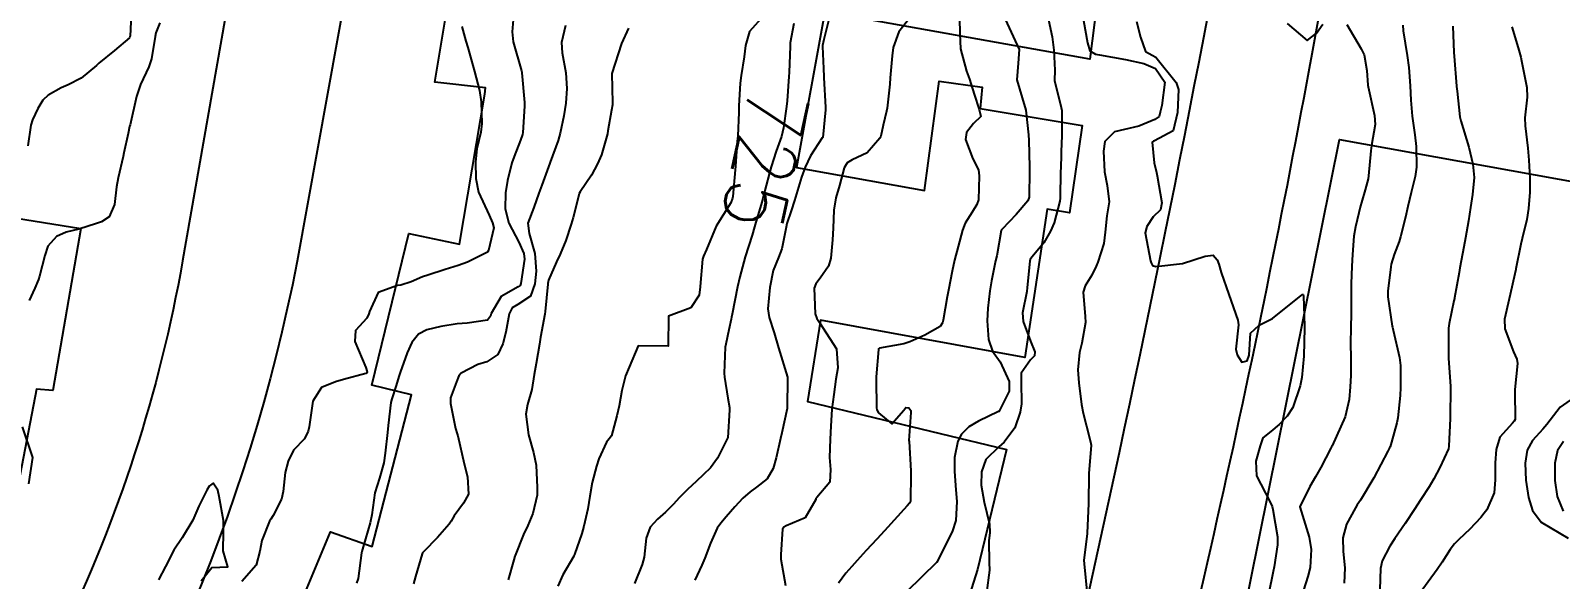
# Model space of a CAD drawing. Header units: metres. Extents: x 286371 to 293043, y 7462578 to 7466404.
# Drawn here: x 292310.4 to 292411.8, y 7462967.2 to 7463003.5 of the extents above; entities that cross this region are included whole.
import ezdxf
from ezdxf.enums import TextEntityAlignment as Align

# ---------------------------------------------------------------- set-up
doc = ezdxf.new("R2010")
doc.units = ezdxf.units.M
doc.header["$MEASUREMENT"] = 0
for name, color, linetype in [('Cotas', 45, 'Continuous'), ('Curvas de Nivel 1m', 11, 'Continuous'), ('Curvas de Nivel 5m', 15, 'Continuous'), ('Edificações', 30, 'Continuous'), ('Vias primárias', 230, 'Continuous')]:
    doc.layers.add(name, color=color, linetype=linetype)
doc.styles.add('Style-STANDARD', font='STANDARD.shx')

msp = doc.modelspace()

# ---------------------------------------------------------------- linework, layer by layer
at = {"layer": 'Curvas de Nivel 1m', "flags": 128}
for points, elevation in [([(292317.1, 7463005.05), (292317.01, 7463003.14), (292317, 7463003.12), (292316.97, 7463003.04), (292315.99, 7463002.2), (292314.95, 7463001.35), (292314.86, 7463001.27), (292314.78, 7463001.19), (292313.77, 7463000.37), (292312.92, 7462999.91), (292312.44, 7462999.71), (292311.59, 7462999.23), (292311.24, 7462998.9), (292310.9, 7462998.36), (292310.54, 7462997.6), (292310.44, 7462997.25), (292310.24, 7462995.88)], 732), ([(292342.43, 7463004.76), (292342.32, 7463003.42), (292342.4, 7463002.76), (292342.94, 7463000.85), (292342.96, 7463000.75), (292342.97, 7463000.72), (292343.15, 7462998.75), (292343.15, 7462998.5), (292343.03, 7462996.75), (292343, 7462996.62), (292342.87, 7462996.26), (292342.45, 7462995.16), (292342.31, 7462994.76), (292342.01, 7462993.59), (292341.89, 7462992.77), (292341.85, 7462991.71), (292342.1, 7462990.76), (292342.77, 7462989.5), (292343.1, 7462988.75), (292343.14, 7462988.36), (292342.9, 7462986.75), (292342.85, 7462986.63), (292342.72, 7462986.54), (292341.59, 7462985.89), (292340.94, 7462984.78), (292340.88, 7462984.6), (292340.69, 7462984.33), (292339.35, 7462984.14), (292338.68, 7462984.09), (292337.61, 7462983.9), (292336.68, 7462983.69), (292336.11, 7462983.41), (292335.68, 7462982.86), (292335.36, 7462982.16), (292334.91, 7462980.87), (292334.85, 7462980.66), (292334.62, 7462979.93), (292334.35, 7462979.13), (292334.28, 7462978.88), (292334.11, 7462977.35), (292334.07, 7462976.88), (292333.91, 7462975.52), (292333.82, 7462974.89), (292333.54, 7462973.87), (292333.23, 7462972.89), (292333.02, 7462971.43), (292332.91, 7462970.91), (292332.46, 7462969.32), (292332.37, 7462969), (292332.35, 7462968.92), (292332.12, 7462967.23), (292332.02, 7462966.92)], 729), ([(292358.99, 7463004.5), (292358.05, 7463003.44), (292357.79, 7463002.52), (292357.7, 7463001.77), (292357.5, 7463000.53), (292357.43, 7463000.03), (292357.35, 7462998.53), (292357.34, 7462998.09), (292357.27, 7462996.53), (292357.24, 7462996.16), (292357.11, 7462994.53), (292357.09, 7462994.28), (292356.94, 7462992.53), (292356.92, 7462992.42), (292356.81, 7462992.11), (292355.84, 7462990.55), (292355.2, 7462989.01), (292355, 7462988.57), (292354.94, 7462988.38), (292354.77, 7462986.57), (292354.77, 7462986.53), (292354.72, 7462985.99), (292354.15, 7462985.14), (292352.69, 7462984.6), (292352.66, 7462982.6), (292350.66, 7462982.63), (292350.07, 7462981.22), (292349.84, 7462980.65), (292349.6, 7462979.67), (292349.41, 7462978.65), (292349.26, 7462977.99), (292348.9, 7462976.66), (292348.75, 7462976.48), (292348.57, 7462976.25), (292348.07, 7462975.15), (292347.91, 7462974.67), (292347.62, 7462973.58), (292347.48, 7462972.68), (292347.34, 7462971.84), (292347.07, 7462970.69), (292346.94, 7462970.21), (292346.45, 7462968.81), (292346.42, 7462968.72), (292346.4, 7462968.7), (292345.68, 7462967.46), (292345.34, 7462966.71)], 726), ([(292368.67, 7463004.36), (292367.93, 7463003.42), (292367.57, 7463002.38), (292367.49, 7463001.84), (292367.37, 7463000.38), (292367.34, 7462999.97), (292367.16, 7462998.38), (292367.12, 7462998.17), (292366.89, 7462997.25), (292366.74, 7462996.52), (292366.69, 7462996.39), (292365.85, 7462995.41), (292364.85, 7462994.96), (292364.52, 7462994.75), (292364.32, 7462994.42), (292364, 7462993.25), (292363.77, 7462992.43), (292363.63, 7462991.61), (292363.59, 7462990.43), (292363.54, 7462989.66), (292363.43, 7462988.43), (292363.29, 7462987.9), (292362.73, 7462987.12), (292362.44, 7462986.73), (292362.34, 7462986.45), (292362.39, 7462984.76), (292362.5, 7462984.45), (292362.69, 7462984.18), (292363.8, 7462982.43), (292363.9, 7462981.17), (292363.77, 7462980.43), (292363.63, 7462979.41), (292363.5, 7462978.43), (292363.44, 7462977.3), (292363.4, 7462976.44), (292363.35, 7462975.24), (292363.42, 7462974.44), (292363.36, 7462973.6), (292362.51, 7462972.58), (292362.45, 7462972.51), (292362.44, 7462972.46), (292361.73, 7462971.23), (292360.48, 7462970.7), (292360.33, 7462970.63), (292360.23, 7462970.49), (292360.13, 7462968.81), (292360.12, 7462968.49), (292360.42, 7462966.76)], 723), ([(292371.95, 7463004.31), (292371.97, 7463003.32), (292372.03, 7463002.31), (292372.42, 7463000.82), (292372.61, 7463000.3), (292372.92, 7462999.31), (292373.27, 7462998.29), (292373.37, 7462997.82), (292372.89, 7462997.35), (292372.43, 7462996.75), (292372.36, 7462996.3), (292372.85, 7462995.01), (292373.21, 7462994.29), (292373.25, 7462993.88), (292373.22, 7462992.29), (292373.11, 7462991.99), (292372.8, 7462991.49), (292372.34, 7462990.75), (292372.16, 7462990.3), (292371.86, 7462989.21), (292371.63, 7462988.31), (292371.47, 7462987.58), (292371.22, 7462986.32), (292371.14, 7462985.88), (292370.88, 7462984.32), (292370.84, 7462984.16), (292370.68, 7462983.9), (292369.67, 7462983.34), (292368.66, 7462982.89), (292368.26, 7462982.76), (292366.66, 7462982.48), (292366.6, 7462982.44), (292366.59, 7462982.39), (292366.44, 7462980.58), (292366.43, 7462980.39), (292366.45, 7462978.53), (292366.48, 7462978.39), (292366.59, 7462978.2), (292367.48, 7462977.47), (292368.27, 7462978.36), (292368.41, 7462978.54), (292368.6, 7462978.53), (292368.74, 7462978.35), (292368.73, 7462978.21), (292368.61, 7462976.35), (292368.62, 7462976.3), (292368.73, 7462974.35), (292368.73, 7462974.15), (292368.71, 7462972.35), (292368.65, 7462972.2), (292368.5, 7462972.03), (292366.99, 7462970.38), (292366.47, 7462969.82), (292365.78, 7462969.08), (292365.18, 7462968.41), (292364.83, 7462968.02), (292364.43, 7462967.57), (292363.95, 7462966.9)], 722), ([(292318.99, 7463004.03), (292318.73, 7463003.37), (292318.68, 7463003.12), (292318.43, 7463001.65), (292318.25, 7463001.12), (292317.71, 7462999.93), (292317.45, 7462999.14), (292317.01, 7462997.27), (292316.97, 7462997.15), (292316.88, 7462996.69), (292316.6, 7462995.41), (292316.55, 7462995.16), (292316.23, 7462993.76), (292316.11, 7462993.17), (292315.98, 7462992), (292315.62, 7462991.17), (292315.12, 7462990.85), (292314.78, 7462990.73), (292313.62, 7462990.36), (292312.78, 7462990.16), (292312.13, 7462989.87), (292311.57, 7462989.23), (292311.36, 7462988.62), (292311.01, 7462987.24), (292310.94, 7462987.02), (292310.71, 7462986.45), (292310.32, 7462985.63)], 731), ([(292345.85, 7463003.84), (292345.59, 7463002.72), (292345.64, 7463002.03), (292345.89, 7463000.71), (292345.95, 7462999.67), (292345.88, 7462998.71), (292345.74, 7462997.86), (292345.51, 7462996.71), (292345.37, 7462996.22), (292344.85, 7462994.8), (292344.83, 7462994.74), (292344.82, 7462994.72), (292344.29, 7462993.27), (292344.09, 7462992.74), (292343.75, 7462991.79), (292343.36, 7462990.75), (292343.44, 7462990.08), (292343.83, 7462988.74), (292343.91, 7462987.57), (292343.82, 7462986.74), (292343.53, 7462985.92), (292342.7, 7462985.37), (292342.32, 7462985.14), (292342.13, 7462984.76), (292341.9, 7462983.54), (292341.71, 7462982.77), (292341.37, 7462982.05), (292340.65, 7462981.58), (292340.04, 7462981.4), (292338.94, 7462980.81), (292338.79, 7462980.65), (292338.63, 7462980.25), (292338.25, 7462979.18), (292338.23, 7462978.82), (292338.58, 7462977.16), (292338.68, 7462976.81), (292338.72, 7462976.66), (292339.15, 7462974.81), (292339.37, 7462973.96), (292339.43, 7462972.8), (292339.11, 7462972.2), (292338.49, 7462971.36), (292338.29, 7462971.02), (292338.16, 7462970.82), (292337.37, 7462969.93), (292336.46, 7462968.98), (292336.39, 7462968.91), (292336.37, 7462968.85), (292335.92, 7462967.35), (292335.78, 7462966.86)], 728), ([(292350.02, 7463003.68), (292349.56, 7463002.65), (292348.93, 7463000.66), (292348.97, 7462998.73), (292348.98, 7462998.66), (292348.97, 7462998.6), (292348.9, 7462998.24), (292348.67, 7462996.88), (292348.63, 7462996.67), (292348.24, 7462995.29), (292347.98, 7462994.68), (292347.57, 7462993.94), (292346.82, 7462992.84), (292346.77, 7462992.73), (292346.76, 7462992.7), (292346.36, 7462991.14), (292346.23, 7462990.7), (292345.88, 7462989.6), (292345.5, 7462988.71), (292345.27, 7462988.2), (292344.73, 7462986.98), (292344.69, 7462986.76), (292344.69, 7462986.72), (292344.52, 7462984.91), (292344.49, 7462984.73), (292344.2, 7462983.21), (292344.13, 7462982.73), (292343.91, 7462981.47), (292343.79, 7462980.74), (292343.63, 7462979.73), (292343.34, 7462978.74), (292343.24, 7462978.1), (292343.41, 7462976.74), (292343.74, 7462975.56), (292343.91, 7462974.73), (292343.99, 7462973.25), (292343.97, 7462972.73), (292343.69, 7462971.53), (292343.36, 7462970.74), (292343.08, 7462970.13), (292342.52, 7462968.75), (292342.5, 7462968.7), (292342.44, 7462968.46), (292342.05, 7462967.13)], 727), ([(292363.28, 7463004.15), (292362.97, 7463002.92), (292362.89, 7463002.52), (292362.89, 7463002.45), (292362.94, 7463001), (292362.98, 7463000.44), (292362.98, 7463000.39), (292363.08, 7462998.44), (292363.08, 7462998.26), (292362.9, 7462996.44), (292362.89, 7462996.43), (292362.87, 7462996.4), (292362.09, 7462995.22), (292361.73, 7462994.46), (292361.5, 7462993.8), (292361.1, 7462992.47), (292361.03, 7462992.25), (292360.8, 7462991.57), (292360.53, 7462990.74), (292360.47, 7462990.48), (292360.19, 7462989.05), (292359.97, 7462988.49), (292359.62, 7462987.61), (292359.4, 7462986.49), (292359.27, 7462985.07), (292359.34, 7462984.5), (292359.68, 7462983.49), (292359.97, 7462982.49), (292360.56, 7462980.55), (292360.57, 7462980.49), (292360.55, 7462978.53), (292360.55, 7462978.49), (292360.19, 7462976.87), (292360.1, 7462976.49), (292359.82, 7462975.22), (292359.62, 7462974.5), (292359.22, 7462973.81), (292358.52, 7462973.26), (292358.08, 7462972.95), (292357.61, 7462972.53), (292357.07, 7462971.96), (292356.49, 7462971.3), (292356.14, 7462970.89), (292355.91, 7462970.55), (292355.46, 7462969.56), (292355.08, 7462968.56), (292354.89, 7462968.11), (292354.42, 7462967.1)], 724), ([(292374.99, 7463004.26), (292375.92, 7463002.25), (292375.85, 7463001.35), (292375.75, 7463000.25), (292376.11, 7462999.05), (292376.36, 7462998.24), (292376.52, 7462996.6), (292376.54, 7462996.24), (292376.6, 7462994.49), (292376.6, 7462994.24), (292376.57, 7462992.48), (292376.49, 7462992.24), (292375.72, 7462991.33), (292374.79, 7462990.36), (292374.74, 7462990.31), (292374.72, 7462990.27), (292374.42, 7462988.6), (292374.35, 7462988.27), (292374.07, 7462986.93), (292373.97, 7462986.28), (292373.84, 7462985.13), (292373.8, 7462984.28), (292373.88, 7462983.06), (292374.15, 7462982.27), (292374.64, 7462981.58), (292375.24, 7462980.26), (292375.24, 7462979.63), (292374.59, 7462978.3), (292374.58, 7462978.28), (292374.54, 7462978.27), (292373.22, 7462977.65), (292372.58, 7462977.26), (292372.08, 7462976.79), (292371.84, 7462976.31), (292371.63, 7462975.23), (292371.62, 7462974.31), (292371.72, 7462973.1), (292371.77, 7462972.31), (292371.72, 7462971.07), (292371.48, 7462970.31), (292370.51, 7462968.39), (292370.48, 7462968.32), (292370.47, 7462968.3), (292370.44, 7462968.27), (292368.47, 7462966.36)], 721), ([(292380.17, 7463004.19), (292380.44, 7463002.71), (292380.6, 7463002.18), (292380.96, 7463001.96), (292381.22, 7463001.91), (292382.96, 7463001.6), (292384.16, 7463001.33), (292384.95, 7463001), (292385.56, 7463000.1), (292385.37, 7462998.56), (292385.26, 7462998.11), (292385.19, 7462997.82), (292384.9, 7462997.62), (292383.84, 7462997.18), (292382.89, 7462996.95), (292382.23, 7462996.81), (292381.59, 7462996.16), (292381.5, 7462995.53), (292381.57, 7462994.16), (292381.74, 7462993.25), (292381.87, 7462992.16), (292381.72, 7462991.23), (292381.61, 7462990.16), (292381.52, 7462989.4), (292381.11, 7462988.17), (292381.01, 7462987.9), (292380.73, 7462987.32), (292380.29, 7462986.61), (292380.16, 7462986.18), (292380.29, 7462984.58), (292380.3, 7462984.18), (292380.05, 7462982.8), (292379.91, 7462982.19), (292379.79, 7462981.03), (292379.86, 7462980.19), (292380.03, 7462978.75), (292380.14, 7462978.18), (292380.57, 7462976.53), (292380.66, 7462976.17), (292380.68, 7462976.06), (292380.53, 7462974.17), (292380.5, 7462972.17), (292380.41, 7462970.24), (292380.41, 7462970.18), (292380.2, 7462968.43), (292380.21, 7462968.18), (292380.41, 7462966.17)], 719), ([(292383.69, 7463004.12), (292383.94, 7463003.08), (292384.27, 7463002.12), (292384.73, 7463001.88), (292384.96, 7463001.74), (292386.3, 7463000.08), (292386.46, 7462999.61), (292386.4, 7462998.08), (292386.1, 7462996.87), (292384.88, 7462996.21), (292384.81, 7462996.19), (292384.71, 7462996.12), (292384.85, 7462994.75), (292385, 7462994.11), (292385.05, 7462993.89), (292385.36, 7462992.11), (292385.27, 7462991.63), (292384.79, 7462991.18), (292384.36, 7462990.54), (292384.25, 7462990.12), (292384.6, 7462988.26), (292384.65, 7462988.12), (292384.74, 7462987.96), (292384.97, 7462987.88), (292386.74, 7462988.08), (292388.24, 7462988.57), (292388.75, 7462988.63), (292389.03, 7462988.33), (292389.14, 7462988.05), (292389.3, 7462987.48), (292389.79, 7462986.04), (292390.39, 7462984.32), (292390.43, 7462984.03), (292390.27, 7462982.42), (292390.35, 7462982.03), (292390.65, 7462981.55), (292391.02, 7462981.64), (292391.14, 7462982.02), (292391.23, 7462983.46), (292391.81, 7462984.01), (292392.69, 7462984.45), (292394.58, 7462985.96), (292394.65, 7462986.02), (292394.72, 7462986.04), (292394.75, 7462985.95), (292394.75, 7462985.92), (292394.8, 7462983.95), (292394.81, 7462983.83), (292394.76, 7462981.95), (292394.63, 7462980.53), (292394.52, 7462979.97), (292394.03, 7462978.55), (292393.67, 7462977.98), (292393.14, 7462977.43), (292392.58, 7462976.95), (292392.05, 7462976.53), (292391.87, 7462976), (292391.58, 7462974.98), (292391.64, 7462974.01), (292392.51, 7462972.33), (292392.66, 7462971.99), (292392.71, 7462971.78), (292393.02, 7462969.99), (292393.02, 7462969.44), (292392.8, 7462967.99), (292392.74, 7462967.69), (292392.42, 7462966.15)], 718), ([(292393.66, 7463003.97), (292394.98, 7463002.85), (292395.6, 7463003.33), (292396.02, 7463003.94)], 717), ([(292397.62, 7463003.92), (292398.56, 7463002.3), (292398.76, 7463001.9), (292398.94, 7463000.86), (292399.01, 7462999.89), (292399.02, 7462999.79), (292399.44, 7462997.89), (292399.49, 7462997.28), (292399.26, 7462995.89), (292399.21, 7462995.54), (292399.06, 7462993.89), (292399.03, 7462993.69), (292398.82, 7462992.97), (292398.58, 7462992.12), (292398.52, 7462991.9), (292398.18, 7462990.51), (292398.08, 7462989.9), (292397.98, 7462988.68), (292397.94, 7462987.91), (292397.91, 7462986.73), (292397.91, 7462985.91), (292397.91, 7462984.69), (292397.88, 7462983.91), (292397.85, 7462982.72), (292397.87, 7462981.91), (292397.88, 7462980.66), (292397.84, 7462979.91), (292397.77, 7462979.07), (292397.5, 7462977.92), (292396.64, 7462976.01), (292396.6, 7462975.93), (292396.56, 7462975.86), (292395.9, 7462974.58), (292395.54, 7462973.95), (292395.17, 7462973.31), (292394.5, 7462971.96), (292395.13, 7462969.95), (292395.26, 7462969.15), (292395.18, 7462967.95), (292395.03, 7462967.36), (292394.58, 7462965.96)], 717), ([(292401.32, 7463003.86), (292401.35, 7463003.49), (292401.61, 7463001.85), (292401.72, 7463001.07), (292401.81, 7462999.85), (292401.86, 7462998.9), (292401.95, 7462997.85), (292402.12, 7462996.6), (292402.2, 7462995.84), (292402.23, 7462994.46), (292402.15, 7462993.84), (292401.88, 7462992.79), (292401.66, 7462991.85), (292401.5, 7462991.15), (292401.17, 7462989.86), (292401.08, 7462989.55), (292400.76, 7462988.68), (292400.56, 7462988.05), (292400.53, 7462987.87), (292400.33, 7462986.26), (292400.34, 7462985.87), (292400.62, 7462983.93), (292400.63, 7462983.87), (292400.68, 7462983.66), (292401.11, 7462981.86), (292401.17, 7462981.33), (292401.18, 7462979.86), (292401.14, 7462979.33), (292400.99, 7462977.86), (292400.93, 7462977.52), (292400.57, 7462976.25), (292400.48, 7462975.95), (292400.45, 7462975.87), (292400.34, 7462975.65), (292399.41, 7462973.89), (292398.51, 7462972.41), (292398.31, 7462972.1), (292398.18, 7462971.91), (292397.59, 7462970.82), (292397.36, 7462969.92), (292397.38, 7462969), (292397.48, 7462967.92), (292397.43, 7462966.91)], 716), ([(292408.54, 7463003.75), (292408.96, 7463002.37), (292409.14, 7463001.74), (292409.19, 7463001.5), (292409.53, 7462999.74), (292409.55, 7462999.1), (292409.41, 7462997.74), (292409.42, 7462997.21), (292409.6, 7462995.73), (292409.67, 7462994.92), (292409.73, 7462993.73), (292409.74, 7462992.81), (292409.66, 7462991.73), (292409.53, 7462991), (292409.22, 7462989.74), (292409.14, 7462989.37), (292408.81, 7462987.74), (292408.8, 7462987.68), (292408.74, 7462987.41), (292408.44, 7462986.03), (292408.37, 7462985.75), (292408.06, 7462984.39), (292408.09, 7462983.75), (292408.66, 7462982.24), (292408.87, 7462981.74), (292408.93, 7462981.46), (292408.74, 7462979.74), (292408.74, 7462979.63), (292408.76, 7462977.74), (292408.71, 7462977.63), (292408.59, 7462977.51), (292407.75, 7462976.58), (292407.5, 7462975.76), (292407.44, 7462974.87), (292407.43, 7462973.76), (292407.38, 7462972.9), (292406.88, 7462971.77), (292406.72, 7462971.54), (292406.49, 7462971.25), (292405.77, 7462970.48), (292405.04, 7462969.8), (292404.75, 7462969.51), (292404.45, 7462969.14), (292403.94, 7462968.31), (292403.6, 7462967.82), (292402.41, 7462966.19)], 714), ([(292412.62, 7462979.18), (292411.74, 7462978.57), (292411.08, 7462977.71), (292410.87, 7462977.42), (292410.59, 7462977.12), (292409.92, 7462976.37), (292409.56, 7462975.73), (292409.42, 7462974.86), (292409.47, 7462973.73), (292409.64, 7462972.59), (292409.92, 7462971.72), (292410.48, 7462970.96), (292412.28, 7462969.88)], 713), ([(292309.86, 7462977.26), (292310.54, 7462975.24), (292310.29, 7462973.48)], 731), ([(292411.97, 7462976.29), (292411.58, 7462975.7), (292411.39, 7462974.86), (292411.4, 7462973.7), (292411.55, 7462972.66), (292411.95, 7462971.69)], 712)]:
    msp.add_lwpolyline(points, dxfattribs=dict(at, elevation=elevation))
at = {"layer": 'Curvas de Nivel 5m', "flags": 128}
for points, elevation in [([(292338.98, 7463003.79), (292339.25, 7463002.81), (292339.38, 7463002.39), (292339.84, 7463000.8), (292340.17, 7462999.54), (292340.28, 7462998.79), (292340.32, 7462997.35), (292340.25, 7462996.79), (292339.98, 7462995.67), (292339.9, 7462994.8), (292339.91, 7462993.71), (292340.1, 7462992.8), (292340.79, 7462991.28), (292341.02, 7462990.78), (292341.12, 7462990.44), (292340.76, 7462988.94), (292340.7, 7462988.84), (292340.61, 7462988.79), (292339.37, 7462988.18), (292338.74, 7462987.96), (292337.88, 7462987.68), (292336.73, 7462987.3), (292336.39, 7462987.19), (292335.64, 7462986.86), (292334.94, 7462986.65), (292334.72, 7462986.62), (292333.44, 7462986.17), (292332.88, 7462984.9), (292332.84, 7462984.75), (292332.69, 7462984.47), (292331.95, 7462983.65), (292331.9, 7462982.92), (292332.64, 7462981.19), (292332.71, 7462980.9), (292332.69, 7462980.84), (292332.63, 7462980.79), (292331.16, 7462980.39), (292330.62, 7462980.24), (292329.69, 7462979.88), (292329.13, 7462978.96), (292328.88, 7462977.27), (292328.81, 7462976.97), (292328.57, 7462976.47), (292327.83, 7462975.71), (292327.48, 7462974.99), (292327.29, 7462974.23), (292327.16, 7462972.99), (292327.04, 7462972.47), (292326.49, 7462971.4), (292326.33, 7462971.16), (292326.25, 7462971.01), (292325.75, 7462969.73), (292325.61, 7462969.02), (292325.36, 7462968.1), (292324.42, 7462967.03)], 730), ([(292360.99, 7463003.97), (292360.75, 7463002.7), (292360.73, 7463002.48), (292360.67, 7463000.74), (292360.66, 7463000.48), (292360.54, 7462998.85), (292360.49, 7462998.48), (292360.3, 7462997.07), (292360.16, 7462996.49), (292359.82, 7462995.53), (292359.48, 7462994.49), (292359.34, 7462993.99), (292358.96, 7462992.5), (292358.93, 7462992.39), (292358.81, 7462992), (292358.47, 7462990.83), (292358.38, 7462990.51), (292358.23, 7462989.97), (292357.77, 7462988.52), (292357.4, 7462987.2), (292357.26, 7462986.53), (292356.89, 7462984.73), (292356.86, 7462984.54), (292356.84, 7462984.39), (292356.68, 7462983.68), (292356.47, 7462982.75), (292356.44, 7462982.55), (292356.37, 7462980.81), (292356.38, 7462980.55), (292356.61, 7462979.16), (292356.73, 7462978.54), (292356.73, 7462978.4), (292356.6, 7462976.54), (292356.59, 7462976.52), (292356.56, 7462976.46), (292355.92, 7462975.18), (292355.47, 7462974.56), (292355, 7462974.1), (292354.52, 7462973.65), (292353.97, 7462973.13), (292353.41, 7462972.59), (292352.98, 7462972.11), (292352.49, 7462971.61), (292351.95, 7462971.15), (292351.46, 7462970.62), (292351.21, 7462969.88), (292351.06, 7462968.63), (292350.93, 7462968.14), (292350.42, 7462966.88)], 725), ([(292377.86, 7463004.22), (292378.1, 7463003.1), (292378.21, 7463002.22), (292378.27, 7463000.89), (292378.26, 7463000.21), (292378.7, 7462998.41), (292378.74, 7462998.21), (292378.73, 7462996.36), (292378.72, 7462996.21), (292378.66, 7462994.4), (292378.65, 7462994.21), (292378.62, 7462992.41), (292378.6, 7462992.21), (292378.23, 7462990.77), (292377.98, 7462990.22), (292377.54, 7462989.45), (292376.75, 7462988.51), (292376.64, 7462988.34), (292376.62, 7462988.24), (292376.45, 7462986.5), (292376.41, 7462986.24), (292376.12, 7462984.82), (292376.17, 7462984.24), (292376.66, 7462982.95), (292376.94, 7462982.23), (292376.92, 7462981.96), (292376.65, 7462981.7), (292376.04, 7462980.83), (292376.04, 7462980.24), (292376.06, 7462978.78), (292375.98, 7462978.24), (292375.62, 7462977.2), (292374.91, 7462976.26), (292374.73, 7462976.09), (292374.56, 7462975.95), (292373.71, 7462975.11), (292373.41, 7462974.28), (292373.4, 7462973.4), (292373.59, 7462972.28), (292373.94, 7462970.81), (292373.97, 7462970.27), (292373.9, 7462969.71), (292373.93, 7462968.27), (292373.95, 7462967.78), (292373.75, 7462966.27)], 720), ([(292404.63, 7463003.81), (292404.7, 7463002.06), (292404.72, 7463001.81), (292404.89, 7462999.84), (292404.89, 7462999.8), (292404.92, 7462999.49), (292405.1, 7462997.8), (292405.16, 7462997.53), (292405.69, 7462995.79), (292405.96, 7462994.67), (292406.05, 7462993.79), (292405.95, 7462992.66), (292405.81, 7462991.79), (292405.67, 7462990.91), (292405.48, 7462989.79), (292405.37, 7462989.19), (292405.1, 7462987.8), (292405.05, 7462987.49), (292404.75, 7462985.8), (292404.75, 7462985.77), (292404.71, 7462985.62), (292404.39, 7462984.11), (292404.35, 7462983.81), (292404.35, 7462982.12), (292404.36, 7462981.81), (292404.49, 7462979.94), (292404.49, 7462979.81), (292404.46, 7462977.94), (292404.46, 7462977.81), (292404.38, 7462975.99), (292404.34, 7462975.81), (292403.78, 7462974.58), (292403.38, 7462973.82), (292403.06, 7462973.29), (292402.51, 7462972.46), (292402.27, 7462972.08), (292402.11, 7462971.84), (292401.47, 7462970.87), (292400.79, 7462969.87), (292400.46, 7462969.37), (292399.95, 7462968.38), (292399.85, 7462967.88), (292399.8, 7462966.5)], 715), ([(292321.73, 7462967.07), (292322.44, 7462967.94), (292323.49, 7462967.99), (292323.19, 7462969.05), (292323.21, 7462970.31), (292323.21, 7462971.05), (292322.91, 7462972.66), (292322.82, 7462973.06), (292322.52, 7462973.54), (292322.26, 7462973.33), (292322.1, 7462973.07), (292321.57, 7462972.01), (292321.18, 7462971.08), (292320.47, 7462969.92), (292319.91, 7462969.1), (292319.35, 7462968.02), (292318.89, 7462967.12)], 730)]:
    msp.add_lwpolyline(points, dxfattribs=dict(at, elevation=elevation))
at = {"layer": 'Edificações'}
for points, elevation in [([(292383.1, 7463021.42), (292380.58, 7463001.61), (292363.03, 7463004.76), (292361.16, 7462994.44), (292369.64, 7462992.92), (292370.62, 7463000.15), (292373.45, 7462999.77), (292373.32, 7462998.36), (292380.09, 7462997.22), (292380.09, 7462997.22), (292379.24, 7462991.44), (292377.76, 7462991.68), (292376.29, 7462981.86), (292362.75, 7462984.32), (292361.89, 7462978.95), (292375.06, 7462975.77), (292373.14, 7462967.82), (292367.55, 7462950.09)], 743.75), ([(292327.87, 7462964.48), (292330.28, 7462970.3), (292333.04, 7462969.33), (292335.65, 7462979.38), (292333.02, 7462980.02), (292335.47, 7462990.07), (292338.83, 7462989.37), (292340.52, 7462999.3), (292340.56, 7462999.71), (292337.2, 7463000.1), (292338.83, 7463009.91)], 743.75), ([(292374.06, 7462913.52), (292381.9, 7462928.71), (292377.93, 7462930.37), (292381.9, 7462938.16), (292384.59, 7462936.6), (292386.39, 7462940.2), (292395.57, 7462935.71), (292395.93, 7462938.46), (292393.95, 7462939.06), (292395.43, 7462947.89), (292396.88, 7462947.63), (292397.26, 7462950.16), (292398.58, 7462949.95), (292398.87, 7462952.23), (292401.13, 7462951.9), (292402.41, 7462958.62), (292403.84, 7462958.42), (292404.37, 7462961.46), (292390.63, 7462964.09), (292397.14, 7462996.29), (292414.85, 7462993.1)], 714.09), ([(292298.9, 7462992.79), (292313.75, 7462990.41), (292311.89, 7462979.68), (292310.82, 7462979.77), (292308.39, 7462967.24)], 732.11)]:
    msp.add_lwpolyline(points, dxfattribs=dict(at, elevation=elevation))
at = {"layer": 'Vias primárias'}
for points, elevation in [([(292406.71, 7463067.05), (292406.25, 7463064.18), (292399.65, 7463027.56), (292397.49, 7463014.55, -0.020072), (292384.7, 7462952.95, 1.234677)], 714.3), ([(292331.2, 7463049.25), (292320.49, 7462988.26, -0.139791), (292297.83, 7462941.57)], 731.08)]:
    msp.add_lwpolyline(points, format="xyb", dxfattribs=dict(at, elevation=elevation))
at = {"layer": 'Vias primárias', "elevation": 743.75}
msp.add_lwpolyline([(292338.59, 7463050.68), (292333.48, 7463017.98), (292328.08, 7462988.23, -0.220566), (292270.68, 7462908.86, -0.028956), (292252.23, 7462900.18, 0.252501), (292246.28, 7462892.3), (292242.94, 7462873.81), (292240.22, 7462858.72, 0.438591), (292250.54, 7462843.21, 0.095518), (292251.84, 7462843.13, 0.109873), (292262.17, 7462845.05, 0.103105), (292317.38, 7462872.01, 0.045009), (292346.4, 7462899.66, 0.039256), (292368.22, 7462933.37, 0.036669), (292379.34, 7462961.06, 0.021057), (292398.4, 7463064.93)], format="xyb", close=True, dxfattribs=at)

# ---------------------------------------------------------------- texts
at = {"layer": 'Cotas', "style": 'Style-STANDARD'}
msp.add_text('725', height=4, rotation=257.8142, dxfattribs=at).set_placement((292359.08, 7462994.99, 725), align=Align.MIDDLE_CENTER)

doc.saveas('drawing.dxf')
